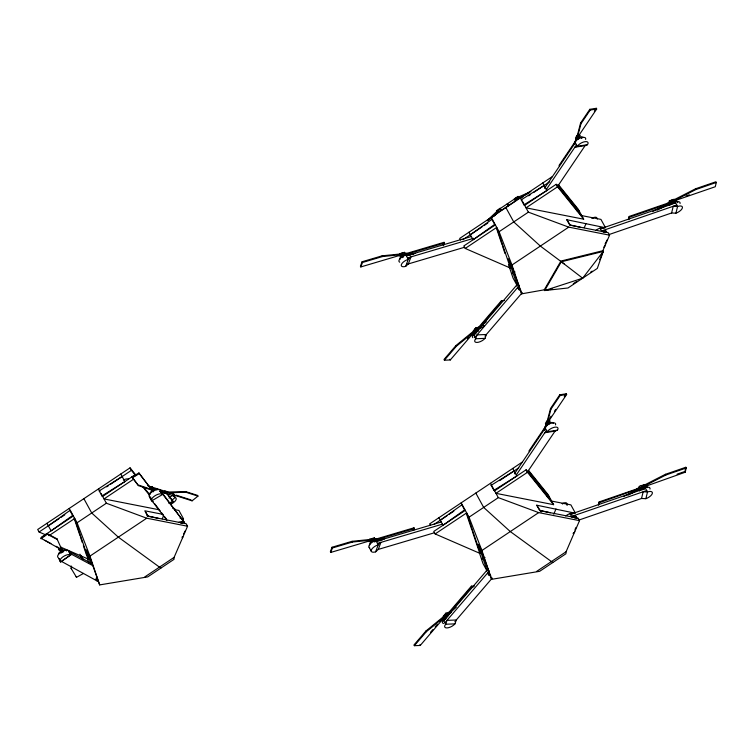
<?xml version="1.0" encoding="UTF-8"?>
<svg xmlns="http://www.w3.org/2000/svg" width="754" height="754" viewBox="0 0 754 754"><rect width="100%" height="100%" fill="white"/><g stroke="black" fill="none" stroke-linecap="round" stroke-linejoin="round"><path stroke-width="1.13" d="M567.272 504.803L566.895 503.512A4.533 1.96 -28.7 0 0 562.352 503.531L562.173 503.568M592.917 218.283L591.805 218.283M670.834 200.913L672.455 200.234M182.76 536.725L182.609 537.819M574.708 531.136L574.557 532.23L573.134 533.446M604.765 245.644L604.614 246.737M162.892 514.351L144.806 510.788L147.775 516.207L186.21 523.766L187.558 526.235L174.117 557.347L173.986 559.355L147.699 576.904L99.669 584.906L89.179 555.321L86.21 549.902L90.782 563.464M574.312 512.993L536.754 505.199L539.723 510.618L578.158 518.177L579.515 520.646L566.075 551.758L565.934 553.766L539.647 571.315L491.617 579.317L481.127 549.732L478.159 544.313L487.197 570.835M59.001 549.657L59.161 547.951L59.396 550.373L60.716 551.051M71.621 566.688L71.385 568.884L71.225 565.971M153.618 489.534L152.732 487.819L151.601 488.158M628.421 219.631L629.194 216.445L666.913 203.439L669.722 201.591L669.495 202.553M629.072 219.282L629.194 216.445M673.953 200.159L674.189 199.197L669.335 200.875L669.882 203.269L672.314 202.43L657.073 210.225M669.882 203.269L669.335 200.875M598.365 505.114L599.138 501.928L636.857 488.922L639.665 487.075L639.43 488.036M599.015 504.775L599.138 501.928M671.597 212.986L673.237 206.266L677.563 206.483A6.343 2.743 -28.7 0 1 682.408 207.887A6.343 2.743 -28.7 0 1 675.923 213.194L671.597 212.986L608.751 234.654M673.115 202.147L674.736 201.591L674.971 200.63L670.117 202.308L667.309 204.155L629.59 217.161M675.923 213.194L677.563 206.483L675.207 202.176M643.888 485.642L644.123 484.69L639.269 486.358L639.826 488.752L642.248 487.913L628.025 495.189M639.826 488.752L639.269 486.358M674.576 199.914L672.153 200.752L695.518 188.802L715.904 181.771L716.3 182.487L715.263 186.738L677.544 199.744L674.736 201.591M641.541 498.469L643.171 491.759L647.507 491.966A6.343 2.743 -28.7 0 1 652.351 493.37A6.343 2.743 -28.7 0 1 645.867 498.686L641.541 498.469L578.695 520.137M645.867 498.686L647.507 491.966L645.151 487.668M685.075 470.449L685.848 467.263L665.462 474.294L642.088 486.245L644.519 485.406M599.534 502.645L685.207 472.23L686.244 467.98L685.848 467.263M62.092 550.288L60.744 548.554M576.951 136.992L580.589 122.996L589.835 109.311L596.31 108.303L596.697 109.028L579.609 134.344L579.901 135.852L578.686 137.624M577.903 138.086L577.272 137.841L580.985 123.713L590.222 110.027L596.697 109.028M548.271 423.38L549.845 421.335L549.553 419.837L566.64 394.512L566.245 393.795L559.77 394.794L550.533 408.489L546.886 422.476L547.988 420.845L548.384 421.561L546.179 424.822L545.396 423.39L547.592 420.129M566.64 394.512L560.165 395.511L550.92 409.205L547.206 423.333L547.847 423.578M485.039 338.367L486.339 334.503L477.028 334.889L475.736 338.753A6.343 2.743 -28.7 0 0 477.056 342.439A6.343 2.743 -28.7 0 0 485.039 338.367L475.736 338.753L473.38 334.456M454.982 623.86L456.274 619.995L446.971 620.382L445.671 624.246A6.343 2.743 -28.7 0 0 446.999 627.922A6.343 2.743 -28.7 0 0 454.982 623.86L445.671 624.246L443.314 619.939M602.851 250.714L603.247 251.431L597.309 268.424L568.007 287.981L544.652 290.544L544.256 289.828L560.919 261.063L602.851 250.714L609.571 235.163L608.214 232.684L569.779 225.135L566.819 219.716L605.519 227.755M400.054 254.475L402.438 253.768L382.137 255.823L362.08 261.77L360.421 266.219L360.817 266.935L397.905 255.945L402.457 255.483M360.817 266.935L362.476 262.486L362.08 261.77M399.281 254.758L399.658 253.759L404.436 252.345L405.218 253.778L404.841 254.777L403.249 255.248M400.072 256.2L400.44 255.191L399.658 253.759M404.059 253.344L404.436 252.345M405.652 266.388L408.272 259.357L410.977 256.897L408.348 263.919L405.652 266.388A6.343 2.743 -28.7 0 1 401.392 264.522A6.343 2.743 -28.7 0 1 408.272 259.357L405.916 255.059M443.079 244.984L444.078 242.317L406.99 253.316L404.823 253.061L404.841 254.777M443.475 245.7L444.474 243.033L444.078 242.317M369.988 539.958L372.382 539.251L352.08 541.315L332.024 547.253L330.365 551.711L330.761 552.428L367.848 541.429L370.007 541.683L373.984 540.505M330.761 552.428L332.42 547.969L332.024 547.253M369.224 540.25L369.601 539.242L374.37 537.828L375.153 539.261L374.785 540.269L374.766 538.544L376.925 538.799L414.021 527.8L413.748 530.298M369.601 539.242L370.384 540.675L370.007 541.683L369.62 540.967M373.993 538.837L374.37 537.828M375.596 551.871L378.216 544.85L380.911 542.38L378.291 549.412L375.596 551.871A6.343 2.743 -28.7 0 1 371.336 550.015A6.343 2.743 -28.7 0 1 378.216 544.85L375.86 540.543M413.022 530.477L414.021 527.8M162.27 518.78L163.59 515.623M584.275 227.708L586.037 223.495M553.775 514.247L555.971 508.978M182.666 520.778L183.505 518.837L178.924 510.458L174.4 509.572M599.656 259.734L603.247 251.431L561.306 261.779L544.652 290.544L548.035 289.951M566.593 504.756L567.131 505.142M577.234 135.748L576.49 136.408L577.121 136.653M578.799 137.482L578.441 137.049L577.338 137.709M546.97 421.345L546.414 422.014L547.065 422.146M548.742 422.966C548.648 421.533 546.169 424.719 546.499 421.759M183.59 534.03L185.211 530.901M605.057 243.994L607.215 239.829M575 529.487L576.075 527.395M401.062 253.787L402.551 253.033L402.287 253.74M494.115 216.144L497.348 212.722L500.062 208.368L501.212 210.432L515.595 200.837L514.445 198.764L518.045 196.37L518.922 198.321L515.331 200.724L514.445 198.764L530.929 191.563M594.341 111.224L596.31 108.303M578.441 136.078L576.245 139.33L575.453 137.897L577.658 134.646L578.441 136.078L579.901 135.852L579.506 135.136M575.849 138.613L576.141 140.121L559.044 165.446L559.44 166.163M544.501 188.33L575.311 142.685A6.343 2.743 -28.7 0 0 574.718 144.485M546.301 189.556L576.49 144.834M557.178 187.011L585.113 145.635L587.498 144.693A6.343 2.743 -28.7 0 0 584.953 141.677A6.343 2.743 -28.7 0 0 577.281 146.276L574.887 147.218L585.113 145.635M549.817 418.14L551.127 416.199M554.416 411.326L555.726 409.375M564.275 396.717L566.245 393.795M514.445 473.814L545.811 427.301M516.245 475.048L546.433 430.327M527.121 472.504L555.048 431.118L557.442 430.176A6.343 2.743 -28.7 0 0 554.897 427.169A6.343 2.743 -28.7 0 0 547.216 431.759L544.831 432.702L555.048 431.118M475.359 328.772L474.473 329.536L475.416 329.611M483.069 325.464C487.876 325.634 471.589 331.798 476.198 331.044M445.303 614.265L444.483 615.217M446.349 616.414C448.083 614.567 443.588 616.781 445.925 616.631M562.691 504.049L562.371 503.512M642.219 486L642.088 485.453L640.938 486.01M643.011 487.433C643.737 485.991 640.391 487.876 642.05 487.97M544.652 290.544L582.663 278.207L603.247 251.431M152.638 488.385L152.817 487.885M473.587 331.647L475.011 329.988L455.991 345.521L444.012 359.488L444.408 360.205L450.298 359.96L472.466 334.126L475.303 332.307L473.974 332.363L473.192 330.931L476.047 327.604L477.376 327.547L478.159 328.98L476.735 330.648M444.408 360.205L456.387 346.237L475.406 330.704M467.48 338.753L469.016 336.972M470.543 335.191L472.07 333.409L472.466 334.126M473.974 332.363L476.83 329.036L479.676 327.217L501.834 301.383L501.438 300.667L479.28 326.501L476.434 328.32L477.763 328.263M474.945 337.321L519.138 285.804L517.564 282.938A6.343 2.743 -28.7 0 0 517.008 286.2M484.945 336.124L522.315 292.561M443.522 617.13L444.954 615.471L425.935 631.013L413.955 644.972L414.351 645.697L420.242 645.452L442.4 619.618M414.351 645.697L426.33 631.729L445.341 616.188M451.203 612.436L446.67 616.131L448.102 614.472L447.311 613.04L445.982 613.096L443.135 616.414L444.464 616.357M430.543 632.257L432.843 629.59M435.133 626.913L437.424 624.246M439.714 621.569L441.241 619.788M447.706 613.756L446.377 613.813L449.224 611.984L471.382 586.16L474.332 586.037M445.246 617.799L443.918 617.846L446.764 614.529L449.61 612.71L471.768 586.876L473.738 586.791M444.888 622.804L489.082 571.296L487.508 568.422A6.343 2.743 -28.7 0 0 486.519 571.108M454.888 621.616L492.258 578.045M487.244 220.517L500.062 208.368L501.212 210.432M672.917 202.091C674.217 200.517 670.363 202.251 672.106 202.487M165.955 492.051L166.248 491.419L165.399 491.495M403.07 255.172L403.202 254.437L382.532 256.539L362.476 262.486M487.725 220.799L500.948 210.319M60.914 549.28L61.234 548.554L62.422 549.185L63.204 550.618L60.829 549.346L59.396 550.373L58.614 548.94L59.802 549.572M59.557 548.667L40.641 538.054L46.974 533.512L56.984 538.865L62.017 549.986L60.584 551.014L60.197 550.297M477.244 329.187L486.302 321.788M447.188 614.68L456.236 607.281M168.981 498.102L172.355 495.387L175.23 497.489A6.343 2.743 -28.7 0 1 171.149 504.011M171.356 500.599L175.23 497.489L172.873 493.182M174.315 495.161L192.082 500.844L197.972 496.113L197.576 495.397L185.569 491.561L166.53 492.079M41.027 538.771L47.361 534.228L57.379 539.581L56.984 538.865M68.265 550.495L70.622 554.803A6.343 2.743 -28.7 0 0 62.836 556.904A6.343 2.743 -28.7 0 0 60.622 561.975L71.573 554.294L60.622 561.975L58.661 558.384A6.343 2.743 -28.7 0 0 59.547 558.648M48.341 525.811L69.915 510.458L70.593 510.958M41.819 537.018L73.345 515.972L72.657 515.472L51.093 530.825L46.974 523.304M470.355 234.73L491.919 219.376L492.607 219.876M465.209 248.452L496.726 227.406L510.439 268.085L465.209 248.452L463.833 245.945L495.359 224.899L494.671 224.4L473.107 239.753L468.979 232.223M440.298 520.222L461.863 504.869L462.551 505.369M435.143 533.936L466.669 512.899L480.373 553.568L435.143 533.936L433.776 531.429L465.293 510.383L464.605 509.883L443.041 525.236L438.922 517.715M500.062 208.368L496.471 210.771L497.348 212.722M500.175 208.575L514.558 198.971M552.051 176.775L459.714 238.415L460.628 240.083M462.937 239.687L481.966 226.982M483.898 225.691L487.772 223.109M528.677 195.804L530.609 194.513M533.512 192.572L549.723 181.752M135.852 475.039L130.046 467.848L37.7 529.487L39.076 531.994L45.532 534.803M582.305 216.681L556.179 184.296L524.652 205.342L523.964 204.843L521.221 199.819L544.152 185.465M39.076 531.994L58.991 518.705M60.923 517.414L64.787 514.831M106.663 486.877L108.604 485.585M110.536 484.294L131.413 470.355L135.777 475.755M583.681 219.188L557.545 186.813L526.028 207.85L583.681 219.188L578.186 209.15L558.582 184.862M544.256 289.828L521.674 293.834L511.966 265.022L499.082 231.714L528.384 212.157L568.733 227.133L609.571 235.163M134.165 475.378L102.638 496.424L101.96 495.915L99.208 490.901L122.148 476.547M48.925 535.698L74.721 518.488L88.425 559.157L60.424 547.008M133.628 479.167L104.014 498.931L159.367 509.817M99.669 584.906L89.962 556.094L77.078 522.786L106.371 503.229L146.728 518.205L187.558 526.235M511.966 265.022L568.733 227.133M89.962 556.094L146.728 518.205M573.266 283.749L576.546 281.553M590.514 272.232L592.154 271.138M144.825 576.904L174.117 557.347M521.994 462.259L429.648 523.898L430.562 525.576M433.804 524.548L447.065 515.698M449.007 514.407L453.842 511.184M499.582 480.647L518.733 467.866M514.096 470.958L491.156 485.312L493.908 490.326L494.596 490.835L526.113 469.789L552.248 502.164M553.615 504.68L527.489 472.296L495.962 493.342L553.615 504.68L548.12 494.633L528.526 470.355M491.617 579.317L481.91 550.505L469.026 517.197L498.319 497.64L538.676 512.616L579.515 520.646M481.91 550.505L538.676 512.616M536.773 571.315L566.075 551.758M523.964 204.843L546.904 190.489L542.786 182.958M101.96 495.915L124.891 481.57L120.772 474.04M493.908 490.326L516.848 475.981L512.72 468.451M139.122 485.256L151.648 489.516L152.044 490.232L138.472 485.623L132.402 477.706L132.016 476.99L138.934 472.937L150.555 488.29L152.883 488.375C155.371 489.11 150.47 489.911 152.638 490.279M132.402 477.706L139.33 473.653L150.555 488.29M150.536 487.857L152.101 486.943L153.543 488.828M168.896 503.436L172.855 501.118L173.241 501.844L170.272 503.578M70.989 568.167L76.522 577.328L83.543 573.408M514.445 198.764L518.922 198.321L529.082 193.043M652.615 211.582L670.9 202.232M716.3 182.487L695.914 189.518L672.54 201.469L671.757 200.036M623.567 496.556L639.826 488.243M642.483 486.961L665.848 475.011L686.244 467.98M181.884 519.553L183.505 518.837L180.074 518.083M518.922 198.321L523.257 196.69M402.834 254.484L401.844 255.22L402.259 255.531M372.617 538.686L371.015 539.496M686.027 195.965L689.354 194.824M676.781 205.05L601.569 230.978A6.343 2.743 -28.7 0 1 606.414 232.383M677.045 474.191L684.811 471.514L685.207 472.23M646.715 490.534L571.513 516.471A6.343 2.743 -28.7 0 1 576.348 517.875L576.744 518.592A6.343 2.743 -28.7 0 0 571.9 517.187L569.939 513.597M400.44 255.191L405.218 253.778L407.377 254.032L444.474 243.033M471.316 236.502L406.312 255.776A6.343 2.743 -28.7 0 1 407.707 255.465M407.49 257.925L473.625 238.321M406.604 264.437L464.294 247.34M332.42 547.969L352.476 542.032L372.768 539.968C375.351 540.015 369.008 542.192 374.653 540.75M370.384 540.675L375.153 539.261L377.32 539.515L414.408 528.526M441.25 521.994L376.246 541.259A6.343 2.743 -28.7 0 1 378.857 540.91M377.424 543.417L442.447 524.143M378.291 549.412L434.229 532.824M151.95 500.807L151.677 500.863A6.343 2.743 -28.7 0 1 155.456 495.463A6.343 2.743 -28.7 0 1 162.61 494.464L151.677 500.863L149.32 496.566M550.288 289.545L552.55 289.15M521.674 293.834L511.184 264.239L508.224 258.829L512.786 272.382L515.057 272.006M482.73 557.875L485.001 557.498M587.498 144.693L577.281 146.276L574.925 141.969M548.384 421.561L549.845 421.335L549.449 420.619M546.179 424.822L547.64 424.596M545.538 425.793L547.489 425.492M557.442 430.176L547.216 431.759L544.859 427.461M404.323 254.541L415.595 253.401M404.709 255.257L413.729 254.343M374.257 540.034L384.408 538.997M378.037 540.401L382.542 539.949M501.438 300.667L504.388 300.544M478.159 328.98L476.83 329.036L476.047 327.604M448.102 614.472L446.764 614.529L445.982 613.096M169.169 492.739L185.965 492.277L197.972 496.113M150.159 487.574L152.487 487.659M577.253 211.205L579.553 211.657L557.781 184.673M581.711 215.606L600.929 219.386L605.057 226.916M547.187 496.697L549.496 497.15L528.45 471.062M551.655 501.09L570.872 504.869L575.462 513.248M570.033 224.928L580.354 227.284M539.977 510.42L550.297 512.767M372.024 541.023L372.768 539.968L371.986 538.535M146.879 515.745L158.349 518.356M167.567 491.815L164.711 490.911L165.503 492.343M147.803 485.755L173.269 493.898A6.343 2.743 -28.7 0 0 172.242 493.747M176.144 495.152L190.583 499.77M160.14 491.476L174.447 496.047M153.213 488.601L156.342 489.666M160.517 491.08L166.785 493.21L172.855 501.118M159.867 491.448L167.171 493.927L173.241 501.844M92.261 563.822L68.661 551.212A6.343 2.743 -28.7 0 1 69.377 552.437M69.83 553.361L93.317 565.915M44.759 540.26L50.933 543.559M56.079 546.301L58.133 547.404M60.433 548.629L61.621 549.27M60.48 552.597L61.281 553.021L60.49 551.589M61.574 561.466L97.172 580.995M521.221 199.819L521.9 200.319L520.533 197.812M505.877 207.595L513.738 221.93L540.354 246.077L564.115 263.825M491.156 485.312L491.844 485.812L490.468 483.305M552.795 562.541L510.288 531.561L483.672 507.423L475.821 493.078M99.208 490.901L99.896 491.401L98.52 488.894M160.847 568.13L118.34 537.15L91.724 513.012L83.873 498.667M561.306 261.779L582.663 278.207M143.599 487.075L149.405 494.266M142.798 486.886L149.33 494.973M184.598 522.927L160.649 490.873A6.343 2.743 -28.7 0 1 160.753 492.4M161.827 493.031L184.202 522.211A6.343 2.743 -28.7 0 0 178.528 522.465M150.894 497.235A6.343 2.743 -28.7 0 1 153.1 491.165L153.58 491.787L152.798 490.354A4.533 1.96 -28.7 0 1 157.906 489.638M153.213 501.834L149.716 497.282A6.343 2.743 -28.7 0 0 150.338 497.734M154.608 503.663L160.206 510.958M161.601 512.786L163.005 514.605M164.4 516.433L166.502 519.167M150.894 499.431L166.879 520.269M132.016 476.99L138.472 485.623M566.819 219.716L570.608 225.587M536.754 505.199L541.174 512.051M145.437 511.768L148.595 516.669M79.933 554.199L82.638 558.639L81.064 555.764A6.343 2.743 -28.7 0 1 81.036 557.357M61.206 547.602L62.431 549.619M60.424 546.546L62.836 550.505M81.743 557.168L82.865 559.1M507.593 203.618L508.63 205.484M507.14 203.919L508.177 205.785M695.518 188.802L695.914 189.518M666.913 203.439L667.309 204.155M589.835 109.311L590.222 110.027M580.589 122.996L580.985 123.713M581.08 137.03L581.862 138.463M578.441 137.049L579.223 138.482M576.556 136.267L578.13 139.141M576.141 140.121L576.537 140.838M597.338 219.028L596.951 218.029A4.533 1.96 -28.7 0 0 592.418 218.038M599.995 228.113L601.965 231.695A6.343 2.743 -28.7 0 1 606.819 232.298M556.179 184.296L557.545 186.813M522.456 201.327L528.384 212.157M665.462 474.294L665.848 475.011M641.701 485.529L643.266 488.394M491.231 217.369L499.082 231.714M491.919 219.376L494.671 224.4M636.857 488.922L637.243 489.648M509.516 266.407L510.439 268.085M516.707 284.758L513.04 278.056L508.469 264.494M559.77 394.794L560.165 395.511M550.533 408.489L550.92 409.205M549.157 419.12L549.553 419.837M548.346 422.249L549.166 423.974M479.28 326.501L479.676 327.217M476.547 330.12L477.329 331.553M474.615 329.262L476.189 332.137M529.383 451.646L528.988 450.93L546.084 425.614L545.792 424.106M526.113 469.789L527.489 472.296M406.99 253.316L407.377 254.032M455.991 345.521L456.387 346.237M402.042 253.052L403.616 255.917M449.912 359.243L450.298 359.96M382.137 255.823L382.532 256.539M492.39 486.811L494.04 489.827M494.596 490.835L498.319 497.64M461.175 502.861L469.026 517.197M461.863 504.869L464.605 509.883M478.997 551.061L480.373 553.568M486.65 570.241L482.984 563.54L479.12 552.069M471.382 586.16L471.768 586.876M449.224 611.984L449.61 612.71M444.558 614.755L446.132 617.62M376.925 538.799L377.32 539.515M425.935 631.013L426.33 631.729M367.452 540.712L367.848 541.429M369.074 547.244L371.43 551.551M419.846 644.727L420.242 645.452M352.08 541.315L352.476 542.032M191.695 500.128L192.082 500.844M185.569 491.561L185.965 492.277M166.785 493.21L167.171 493.927M160.253 490.157L162.61 494.464M152.101 486.943L152.883 488.375L151.318 489.289L152.77 491.174L151.978 489.742M138.934 472.937L139.33 473.653M130.046 467.848L131.413 470.355M100.998 493.408L106.371 503.229M69.227 508.45L77.078 522.786M69.915 510.458L72.657 515.472M87.049 556.65L88.425 559.157M76.135 576.612L76.522 577.328M60.904 550.288L61.687 551.721M46.974 533.512L47.361 534.228M512.786 272.382L516.886 284.267M496.471 228.208L502.051 244.758M502.418 245.861L505.001 253.523M466.415 513.7L471.985 530.25M472.362 531.353L478.63 549.968M74.09 518.186L80.037 535.84M80.414 536.942L82.252 542.418M83.364 545.698L86.682 555.557M87.521 558.705L88.925 562.87M603.945 246.812A1.81 1.47 -77 0 1 603.718 247.218M490.797 575.698A6.343 2.743 -28.7 0 1 488.771 573.012M490.402 574.982A6.343 2.743 -28.7 0 1 489.082 571.296M486.858 571.061A6.343 2.743 -28.7 0 1 487.904 569.147L443.71 620.655A6.343 2.743 -28.7 0 1 446 618.695M482.164 559.223A4.533 1.96 -28.7 0 1 481.815 558.262M443.55 623.539A6.343 2.743 -28.7 0 1 447.028 617.14M443.465 620.778A4.533 1.96 -28.7 0 1 444.2 618.091A4.533 1.96 -28.7 0 1 448.621 615.669M574.878 518.139A4.533 1.96 -28.7 0 1 575.142 518.573M565.698 515.962A6.343 2.743 -28.7 0 1 574.435 513.587M573.049 513.794A6.343 2.743 -28.7 0 0 570.335 514.313L645.537 488.385A6.343 2.743 -28.7 0 0 642.606 489.808M640.909 490.034A6.343 2.743 -28.7 0 1 647.252 487.178A6.343 2.743 -28.7 0 1 649.995 489.073M639.505 490.986A4.533 1.96 -28.7 0 1 643.596 487.395A4.533 1.96 -28.7 0 1 647.601 487.621M369.686 547.715A6.343 2.743 -28.7 0 1 372.193 542.277A6.343 2.743 -28.7 0 1 380.025 540.872M374.418 541.938A4.533 1.96 -28.7 0 1 375.483 541.551M369.846 544.897A4.533 1.96 -28.7 0 1 372.58 541.042A4.533 1.96 -28.7 0 1 377.679 540.345M573.662 532.701A1.81 1.47 -77 0 1 573.36 533.031M544.652 429.969A6.343 2.743 -28.7 0 1 545.255 428.178M544.548 429.912A6.343 2.743 -28.7 0 1 549.638 423.767A6.343 2.743 -28.7 0 1 555.575 424.917M545.312 427.546A4.533 1.96 -28.7 0 1 548.422 423.418A4.533 1.96 -28.7 0 1 553.266 423.38M98.067 581.259A6.343 2.743 -28.7 0 1 97.266 577.913M96.785 580.278A6.343 2.743 -28.7 0 1 96.87 577.196M58.265 557.668A6.343 2.743 -28.7 0 1 61.875 551.721A6.343 2.743 -28.7 0 1 68.982 551.721M62.271 552.399A4.533 1.96 -28.7 0 1 63.327 551.881M58.397 554.341A4.533 1.96 -28.7 0 1 62.544 550.448A4.533 1.96 -28.7 0 1 66.569 550.957M181.045 523.408A4.533 1.96 -28.7 0 1 182.591 523.512M180.404 522.626A6.343 2.743 -28.7 0 1 184.853 523.606M181.064 518.677A6.343 2.743 -28.7 0 1 182.883 520.024M182.402 519.6A6.343 2.743 -28.7 0 1 183.024 520.062M172.798 508.347A4.533 1.96 -28.7 0 1 174.871 509.874M153.1 491.165A6.343 2.743 -28.7 0 1 160.366 491.683M150.103 494.209A4.533 1.96 -28.7 0 1 152.798 490.354M80.904 555.981A6.343 2.743 -28.7 0 1 81.46 556.49M182.11 536.961A1.81 1.47 -77 0 1 182.072 537.432M123.373 479.959A6.343 2.743 -28.7 0 1 128.585 479.016M169.16 493.521A6.343 2.743 -28.7 0 1 173.872 495.029M169.122 492.796A4.533 1.96 -28.7 0 1 171.507 493.55M574.605 144.429A6.343 2.743 -28.7 0 1 579.703 138.284A6.343 2.743 -28.7 0 1 585.632 139.433M575.368 142.063A4.533 1.96 -28.7 0 1 577.96 138.227A4.533 1.96 -28.7 0 1 583.125 137.426M399.743 262.222A6.343 2.743 -28.7 0 1 402.259 256.784A6.343 2.743 -28.7 0 1 410.082 255.389M402.457 257.632A4.533 1.96 -28.7 0 1 403.428 256.991M399.912 259.414A4.533 1.96 -28.7 0 1 403.164 255.267A4.533 1.96 -28.7 0 1 407.905 255.352M603.671 232.279A4.533 1.96 -28.7 0 1 604.934 232.647M595.754 230.479A6.343 2.743 -28.7 0 1 604.491 228.104M603.115 228.302A6.343 2.743 -28.7 0 0 600.391 228.83L675.603 202.901A6.343 2.743 -28.7 0 0 674.104 203.514M670.966 204.541A6.343 2.743 -28.7 0 1 677.309 201.686A6.343 2.743 -28.7 0 1 680.051 203.58M669.561 205.493A4.533 1.96 -28.7 0 1 674.189 201.704A4.533 1.96 -28.7 0 1 677.648 202.703M520.854 290.205A6.343 2.743 -28.7 0 1 518.827 287.519M519.374 289.413A6.343 2.743 -28.7 0 1 519.138 285.804M516.924 285.568A6.343 2.743 -28.7 0 1 517.96 283.655L473.766 335.172A6.343 2.743 -28.7 0 1 476.057 333.202M512.22 273.74A4.533 1.96 -28.7 0 1 511.909 273.325M472.824 337.717A6.343 2.743 -28.7 0 1 478.583 330.997M473.521 335.294A4.533 1.96 -28.7 0 1 474.257 332.599A4.533 1.96 -28.7 0 1 478.677 330.186"/></g></svg>
